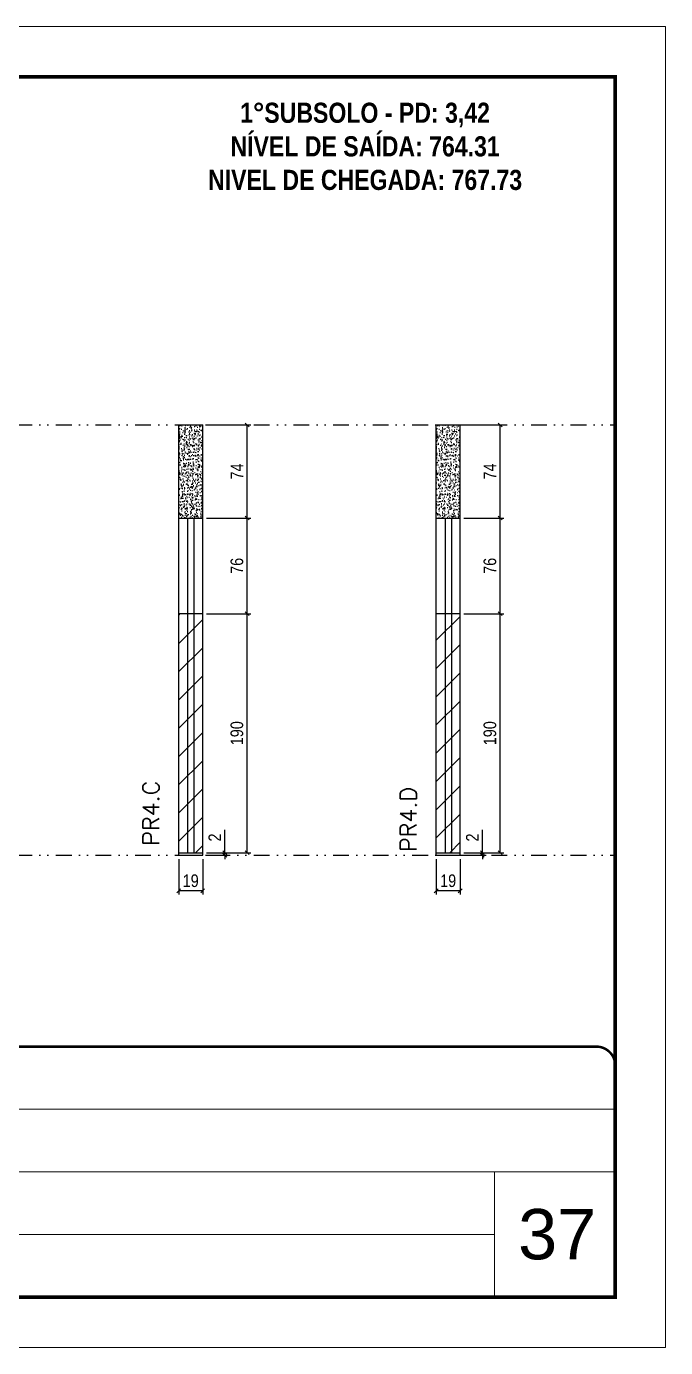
# Model space of a CAD drawing. Extents: x 2102 to 8383, y -13264 to 2718.
# Drawn here: x 3080 to 3587, y -8670 to -7620 of the extents above; entities that cross this region are included whole.
import ezdxf

# ---------------------------------------------------------------- set-up
doc = ezdxf.new("R2010")
doc.units = 0
for name, pattern in [('CONTINUO', [0]), ('DASHED', [0.75, 0.5, -0.25]), ('DIVIDE2', [0.625, 0.25, -0.125, 0, -0.125, 0, -0.125])]:
    doc.linetypes.add(name, pattern=pattern)
for name, color, linetype, lineweight in [('CARIMBO', 255, 'Continuous', 9), ('Folhas', 255, 'Continuous', 9), ('Hachura', 251, 'Continuous', 9), ('SARRAFO DE PRESSAO', 251, 'DASHED', 9), ('Texto Seção', 7, 'Continuous', 15)]:
    doc.layers.add(name, color=color, linetype=linetype, lineweight=lineweight)
for name, color, linetype in [('COTA', 241, 'Continuous'), ('NOMENCLATURA', 7, 'Continuous'), ('Nível', 160, 'Continuous'), ('Painéis', 200, 'Continuous'), ('SARR_2.2x7', 40, 'Continuous')]:
    doc.layers.add(name, color=color, linetype=linetype)
doc.styles.add('ARIAL', font='arial.ttf')
doc.styles.add('COTA TECNICA', font='techl___.ttf', dxfattribs={"height": 10})
doc.styles.add('REGUA-120', font='ROMANS.shx', dxfattribs={"height": 15})
doc.styles.add('ROMANC', font='techb___.ttf', dxfattribs={"height": 2.5})
doc.dimstyles.new('PAINEL', dxfattribs={"dimtxt": 10, "dimasz": 3, "dimexe": 3, "dimexo": 3, "dimgap": 3, "dimtad": 1, "dimdec": 1, "dimzin": 12, "dimdsep": 46, "dimtxsty": 'COTA TECNICA', "dimblk1": 'OBLIQUE', "dimblk2": 'OBLIQUE', "dimsah": 1, "dimcen": 0.9, "dimclrd": 4, "dimclre": 4, "dimclrt": 240, "dimadec": 1, "dimazin": 3, "dimtfac": 1, "dimtdec": 1, "dimtmove": 0, "dimatfit": 3, "dimfxl": 1, "dimtolj": 1, "dimtzin": 12, "dimarcsym": 0})
pattern_1 = [(45, (-128503.716, -32522.603), (-11.2253202, 11.2253202), [])]

# ---------------------------------------------------------------- blocks, each defined once
blk = doc.blocks.new('9999999999')
at = {"color": 30, "linetype": 'CONTINUO'}
for p, q in [((98564.6, 34379.6), (99584, 34379.6)), ((98564.6, 34329.8), (99488, 34329.8)), ((99584, 34329.8), (99488, 34329.8)), ((99488, 34329.8), (99488, 34230.2)), ((98564.6, 34280), (99488, 34280))]:
    blk.add_line(p, q, dxfattribs=at)
at = {"color": 30, "linetype": 'CONTINUO', "const_width": 2}
blk.add_lwpolyline([(99584, 34230.2), (99584, 34414.4, 0.414214), (99569, 34429.4), (98229, 34429.4, 0.414214), (98214, 34414.4), (98214, 34245.2, 0.414214), (98229, 34230.2), (99584, 34230.2)], format="xyb", dxfattribs=at)
at = {"layer": 'Folhas'}
blk.add_lwpolyline([(98139, 34190.2), (99624, 34190.2), (99624, 35240.2), (98139, 35240.2)], close=True, dxfattribs=at)
at = {"layer": 'Folhas', "color": 30, "const_width": 3}
blk.add_lwpolyline([(98214, 34230.2), (99584, 34230.2), (99584, 35200.2), (98214, 35200.2)], close=True, dxfattribs=at)
blk = doc.blocks.new('_Oblique')
at = {"color": 0, "linetype": 'ByBlock', "lineweight": -2}
blk.add_line((-0.5, -0.5), (0.5, 0.5), dxfattribs=at)
blk = doc.blocks.new('*D1367')
at = {"layer": 'COTA', "color": 4, "linetype": 'ByBlock', "lineweight": -2, "transparency": 16777216}
for p, q in [((3222.6, -8010.3), (3257.9, -8010.3)), ((3254.9, -8086.3), (3254.9, -8010.3)), ((3222.6, -8086.3), (3257.9, -8086.3))]:
    blk.add_line(p, q, dxfattribs=at)
at = {"layer": 'Defpoints', "color": 0, "linetype": 'ByBlock', "transparency": 16777216}
for p in [(3219.6, -8010.3), (3254.9, -8010.3), (3219.6, -8086.3)]:
    blk.add_point(p, dxfattribs=at)
at = {"layer": 'COTA', "color": 4, "linetype": 'ByBlock', "lineweight": -2, "transparency": 16777216, "xscale": 3, "yscale": 3, "zscale": 3}
for p, rotation in [((3254.9, -8010.3), 90), ((3254.9, -8086.3), 270)]:
    blk.add_blockref('_Oblique', p, dxfattribs=dict(at, rotation=rotation))
at = {"layer": 'COTA', "color": 240, "linetype": 'ByBlock', "transparency": 16777216, "insert": (3246.8, -8048.3), "char_height": 10, "attachment_point": 5, "rotation": 90, "style": 'COTA TECNICA'}
blk.add_mtext('\\A1;76', dxfattribs=at)
blk = doc.blocks.new('*D1368')
at = {"layer": 'COTA', "color": 4, "linetype": 'ByBlock', "lineweight": -2, "transparency": 16777216}
for p, q in [((3222.6, -7936.3), (3257.9, -7936.3)), ((3254.9, -8010.3), (3254.9, -7936.3)), ((3222.6, -8010.3), (3257.9, -8010.3))]:
    blk.add_line(p, q, dxfattribs=at)
at = {"layer": 'Defpoints', "color": 0, "linetype": 'ByBlock', "transparency": 16777216}
for p in [(3219.6, -7936.3), (3254.9, -7936.3), (3219.6, -8010.3)]:
    blk.add_point(p, dxfattribs=at)
at = {"layer": 'COTA', "color": 4, "linetype": 'ByBlock', "lineweight": -2, "transparency": 16777216, "xscale": 3, "yscale": 3, "zscale": 3}
for p, rotation in [((3254.9, -7936.3), 90), ((3254.9, -8010.3), 270)]:
    blk.add_blockref('_Oblique', p, dxfattribs=dict(at, rotation=rotation))
at = {"layer": 'COTA', "color": 240, "linetype": 'ByBlock', "transparency": 16777216, "insert": (3246.9, -7973.3), "char_height": 10, "attachment_point": 5, "rotation": 90, "style": 'COTA TECNICA'}
blk.add_mtext('\\A1;74', dxfattribs=at)
blk = doc.blocks.new('*D1369')
at = {"layer": 'COTA', "color": 4, "linetype": 'ByBlock', "lineweight": -2, "transparency": 16777216}
for p, q in [((3200.6, -8281.3), (3200.6, -8309.6)), ((3219.6, -8281.3), (3219.6, -8309.6)), ((3219.6, -8306.6), (3200.6, -8306.6))]:
    blk.add_line(p, q, dxfattribs=at)
at = {"layer": 'Defpoints', "color": 0, "linetype": 'ByBlock', "transparency": 16777216}
for p in [(3200.6, -8278.3), (3219.6, -8278.3), (3200.6, -8306.6)]:
    blk.add_point(p, dxfattribs=at)
at = {"layer": 'COTA', "color": 4, "linetype": 'ByBlock', "lineweight": -2, "transparency": 16777216, "xscale": 3, "yscale": 3, "zscale": 3, "rotation": 180}
blk.add_blockref('_Oblique', (3200.6, -8306.6), dxfattribs=at)
at = {"layer": 'COTA', "color": 4, "linetype": 'ByBlock', "lineweight": -2, "transparency": 16777216, "xscale": 3, "yscale": 3, "zscale": 3}
blk.add_blockref('_Oblique', (3219.6, -8306.6), dxfattribs=at)
at = {"layer": 'COTA', "color": 240, "linetype": 'ByBlock', "transparency": 16777216, "insert": (3210.1, -8298.6), "char_height": 10, "attachment_point": 5, "style": 'COTA TECNICA'}
blk.add_mtext('\\A1;19', dxfattribs=at)
blk = doc.blocks.new('*D1372')
at = {"layer": 'COTA', "color": 4, "linetype": 'ByBlock', "lineweight": -2, "transparency": 16777216}
for p, q in [((3237.2, -8276.3), (3237.2, -8258.2)), ((3222.6, -8276.3), (3240.2, -8276.3)), ((3222.6, -8278.3), (3240.2, -8278.3)), ((3237.2, -8278.3), (3237.2, -8276.3)), ((3237.2, -8278.3), (3237.2, -8281.3))]:
    blk.add_line(p, q, dxfattribs=at)
at = {"layer": 'Defpoints', "color": 0, "linetype": 'ByBlock', "transparency": 16777216}
for p in [(3219.6, -8276.3), (3219.6, -8278.3), (3237.2, -8276.3)]:
    blk.add_point(p, dxfattribs=at)
at = {"layer": 'COTA', "color": 4, "linetype": 'ByBlock', "lineweight": -2, "transparency": 16777216, "xscale": 3, "yscale": 3, "zscale": 3}
for p, rotation in [((3237.2, -8276.3), 270), ((3237.2, -8278.3), 90)]:
    blk.add_blockref('_Oblique', p, dxfattribs=dict(at, rotation=rotation))
at = {"layer": 'COTA', "color": 240, "linetype": 'ByBlock', "transparency": 16777216, "insert": (3229.2, -8264.2), "char_height": 10, "attachment_point": 5, "rotation": 90, "style": 'COTA TECNICA'}
blk.add_mtext('\\A1;2', dxfattribs=at)
blk = doc.blocks.new('*D1373')
at = {"layer": 'COTA', "color": 4, "linetype": 'ByBlock', "lineweight": -2, "transparency": 16777216}
for p, q in [((3222.6, -8086.3), (3257.9, -8086.3)), ((3254.9, -8276.3), (3254.9, -8086.3)), ((3222.6, -8276.3), (3257.9, -8276.3))]:
    blk.add_line(p, q, dxfattribs=at)
at = {"layer": 'Defpoints', "color": 0, "linetype": 'ByBlock', "transparency": 16777216}
for p in [(3219.6, -8086.3), (3254.9, -8086.3), (3219.6, -8276.3)]:
    blk.add_point(p, dxfattribs=at)
at = {"layer": 'COTA', "color": 4, "linetype": 'ByBlock', "lineweight": -2, "transparency": 16777216, "xscale": 3, "yscale": 3, "zscale": 3}
for p, rotation in [((3254.9, -8086.3), 90), ((3254.9, -8276.3), 270)]:
    blk.add_blockref('_Oblique', p, dxfattribs=dict(at, rotation=rotation))
at = {"layer": 'COTA', "color": 240, "linetype": 'ByBlock', "transparency": 16777216, "insert": (3246.8, -8181.3), "char_height": 10, "attachment_point": 5, "rotation": 90, "style": 'COTA TECNICA'}
blk.add_mtext('\\A1;190', dxfattribs=at)
blk = doc.blocks.new('*D1374')
at = {"layer": 'COTA', "color": 4, "linetype": 'ByBlock', "lineweight": -2, "transparency": 16777216}
for p, q in [((3427.1, -8010.3), (3458.9, -8010.3)), ((3455.9, -8086.3), (3455.9, -8010.3)), ((3427.1, -8086.3), (3458.9, -8086.3))]:
    blk.add_line(p, q, dxfattribs=at)
at = {"layer": 'Defpoints', "color": 0, "linetype": 'ByBlock', "transparency": 16777216}
for p in [(3424.1, -8010.3), (3455.9, -8010.3), (3424.1, -8086.3)]:
    blk.add_point(p, dxfattribs=at)
at = {"layer": 'COTA', "color": 4, "linetype": 'ByBlock', "lineweight": -2, "transparency": 16777216, "xscale": 3, "yscale": 3, "zscale": 3}
for p, rotation in [((3455.9, -8010.3), 90), ((3455.9, -8086.3), 270)]:
    blk.add_blockref('_Oblique', p, dxfattribs=dict(at, rotation=rotation))
at = {"layer": 'COTA', "color": 240, "linetype": 'ByBlock', "transparency": 16777216, "insert": (3447.8, -8048.3), "char_height": 10, "attachment_point": 5, "rotation": 90, "style": 'COTA TECNICA'}
blk.add_mtext('\\A1;76', dxfattribs=at)
blk = doc.blocks.new('*D1375')
at = {"layer": 'COTA', "color": 4, "linetype": 'ByBlock', "lineweight": -2, "transparency": 16777216}
for p, q in [((3427.1, -7936.3), (3458.9, -7936.3)), ((3455.9, -8010.3), (3455.9, -7936.3)), ((3427.1, -8010.3), (3458.9, -8010.3))]:
    blk.add_line(p, q, dxfattribs=at)
at = {"layer": 'Defpoints', "color": 0, "linetype": 'ByBlock', "transparency": 16777216}
for p in [(3424.1, -7936.3), (3455.9, -7936.3), (3424.1, -8010.3)]:
    blk.add_point(p, dxfattribs=at)
at = {"layer": 'COTA', "color": 4, "linetype": 'ByBlock', "lineweight": -2, "transparency": 16777216, "xscale": 3, "yscale": 3, "zscale": 3}
for p, rotation in [((3455.9, -7936.3), 90), ((3455.9, -8010.3), 270)]:
    blk.add_blockref('_Oblique', p, dxfattribs=dict(at, rotation=rotation))
at = {"layer": 'COTA', "color": 240, "linetype": 'ByBlock', "transparency": 16777216, "insert": (3447.8, -7973.3), "char_height": 10, "attachment_point": 5, "rotation": 90, "style": 'COTA TECNICA'}
blk.add_mtext('\\A1;74', dxfattribs=at)
blk = doc.blocks.new('*D1376')
at = {"layer": 'COTA', "color": 4, "linetype": 'ByBlock', "lineweight": -2, "transparency": 16777216}
for p, q in [((3405.1, -8281.3), (3405.1, -8309.6)), ((3424.1, -8281.3), (3424.1, -8309.6)), ((3424.1, -8306.6), (3405.1, -8306.6))]:
    blk.add_line(p, q, dxfattribs=at)
at = {"layer": 'Defpoints', "color": 0, "linetype": 'ByBlock', "transparency": 16777216}
for p in [(3405.1, -8278.3), (3424.1, -8278.3), (3405.1, -8306.6)]:
    blk.add_point(p, dxfattribs=at)
at = {"layer": 'COTA', "color": 4, "linetype": 'ByBlock', "lineweight": -2, "transparency": 16777216, "xscale": 3, "yscale": 3, "zscale": 3, "rotation": 180}
blk.add_blockref('_Oblique', (3405.1, -8306.6), dxfattribs=at)
at = {"layer": 'COTA', "color": 4, "linetype": 'ByBlock', "lineweight": -2, "transparency": 16777216, "xscale": 3, "yscale": 3, "zscale": 3}
blk.add_blockref('_Oblique', (3424.1, -8306.6), dxfattribs=at)
at = {"layer": 'COTA', "color": 240, "linetype": 'ByBlock', "transparency": 16777216, "insert": (3414.6, -8298.6), "char_height": 10, "attachment_point": 5, "style": 'COTA TECNICA'}
blk.add_mtext('\\A1;19', dxfattribs=at)
blk = doc.blocks.new('*D1377')
at = {"layer": 'COTA', "color": 4, "linetype": 'ByBlock', "lineweight": -2, "transparency": 16777216}
for p, q in [((3441.8, -8276.3), (3441.8, -8258.2)), ((3427.1, -8276.3), (3444.8, -8276.3)), ((3427.1, -8278.3), (3444.8, -8278.3)), ((3441.8, -8278.3), (3441.8, -8276.3)), ((3441.8, -8278.3), (3441.8, -8281.3))]:
    blk.add_line(p, q, dxfattribs=at)
at = {"layer": 'Defpoints', "color": 0, "linetype": 'ByBlock', "transparency": 16777216}
for p in [(3424.1, -8276.3), (3424.1, -8278.3), (3441.8, -8276.3)]:
    blk.add_point(p, dxfattribs=at)
at = {"layer": 'COTA', "color": 4, "linetype": 'ByBlock', "lineweight": -2, "transparency": 16777216, "xscale": 3, "yscale": 3, "zscale": 3}
for p, rotation in [((3441.8, -8276.3), 270), ((3441.8, -8278.3), 90)]:
    blk.add_blockref('_Oblique', p, dxfattribs=dict(at, rotation=rotation))
at = {"layer": 'COTA', "color": 240, "linetype": 'ByBlock', "transparency": 16777216, "insert": (3433.8, -8264.2), "char_height": 10, "attachment_point": 5, "rotation": 90, "style": 'COTA TECNICA'}
blk.add_mtext('\\A1;2', dxfattribs=at)
blk = doc.blocks.new('*D1394')
at = {"layer": 'COTA', "color": 4, "linetype": 'ByBlock', "lineweight": -2, "transparency": 16777216}
for p, q in [((3427.1, -8086.3), (3458.9, -8086.3)), ((3455.9, -8276.3), (3455.9, -8086.3)), ((3427.1, -8276.3), (3458.9, -8276.3))]:
    blk.add_line(p, q, dxfattribs=at)
at = {"layer": 'Defpoints', "color": 0, "linetype": 'ByBlock', "transparency": 16777216}
for p in [(3424.1, -8086.3), (3455.9, -8086.3), (3424.1, -8276.3)]:
    blk.add_point(p, dxfattribs=at)
at = {"layer": 'COTA', "color": 4, "linetype": 'ByBlock', "lineweight": -2, "transparency": 16777216, "xscale": 3, "yscale": 3, "zscale": 3}
for p, rotation in [((3455.9, -8086.3), 90), ((3455.9, -8276.3), 270)]:
    blk.add_blockref('_Oblique', p, dxfattribs=dict(at, rotation=rotation))
at = {"layer": 'COTA', "color": 240, "linetype": 'ByBlock', "transparency": 16777216, "insert": (3447.8, -8181.3), "char_height": 10, "attachment_point": 5, "rotation": 90, "style": 'COTA TECNICA'}
blk.add_mtext('\\A1;190', dxfattribs=at)

msp = doc.modelspace()

# ---------------------------------------------------------------- hatches: boundary and pattern name
at = {"layer": 'COTA', "linetype": 'ByBlock'}
h = msp.add_hatch(dxfattribs=at)
h.set_pattern_fill('AR-CONC', color=256, scale=0.03)
h.set_pattern_definition([(50, (-129415.5383, -38462.623), (5.46554007, -0.47817257), [0.5715, -6.2865]), (355, (-129415.538, -38462.623), (-1.05730264, 5.73170536), [0.4572, -5.02921753]), (100.4514447, (-129415.083, -38462.6626), (4.40823741, 5.25353256), [0.48570026, -5.34270734]), (46.1842, (-129415.538, -38461.099), (8.13237123, -1.26126984), [0.85725, -9.42975]), (96.6355576, (-129414.8606, -38461.204), (7.122124, 7.42278374), [0.7285507, -8.01406824]), (351.184151, (-129415.538, -38461.099), (7.122124, 7.42278374), [0.685799, -7.54379196]), (21, (-129414.7763, -38461.48), (4.54843174, -3.06795595), [0.5715, -6.2865]), (326, (-129414.776, -38461.48), (1.85406085, 5.52563898), [0.4572, -5.0292]), (71.451445, (-129414.397, -38461.7354), (6.40249258, 2.45768307), [0.48570026, -5.34269813]), (37.5, (-129415.5383, -38462.6228), (0.092658098, 2.536651166), [0, -4.96824, 0, -5.1054, 0, -5.04825]), (7.5, (-129415.5383, -38462.6228), (2.004589875, 3.005417245), [0, -2.91084, 0, -4.85394, 0, -1.92405]), (327.5, (-129417.2375, -38462.6228), (4.067717855, -0.17186232), [0, -1.905, 0, -5.9436, 0, -7.8867]), (317.5, (-129417.9995, -38462.6228), (4.44387544, 0.76279473), [0, -2.4765, 0, -3.94716, 0, -5.6007])])
h.paths.add_polyline_path([(3200.6, -8010.29), (3219.6, -8010.29), (3219.6, -7936.29), (3200.6, -7936.29)])
h = msp.add_hatch(dxfattribs=at)
h.set_pattern_fill('AR-CONC', color=256, scale=0.03)
h.set_pattern_definition([(50, (-129210.9955, -38462.623), (5.46554007, -0.47817257), [0.5715, -6.2865]), (355, (-129210.9955, -38462.623), (-1.05730264, 5.73170536), [0.4572, -5.02921753]), (100.4514447, (-129210.54, -38462.6626), (4.40823741, 5.25353256), [0.48570026, -5.34270734]), (46.1842, (-129210.9955, -38461.099), (8.13237123, -1.26126984), [0.85725, -9.42975]), (96.6355576, (-129210.318, -38461.204), (7.122124, 7.42278374), [0.7285507, -8.01406824]), (351.184151, (-129210.9955, -38461.099), (7.122124, 7.42278374), [0.685799, -7.54379196]), (21, (-129210.2335, -38461.48), (4.54843174, -3.06795595), [0.5715, -6.2865]), (326, (-129210.2335, -38461.48), (1.85406085, 5.52563898), [0.4572, -5.0292]), (71.451445, (-129209.8545, -38461.7354), (6.40249258, 2.45768307), [0.48570026, -5.34269813]), (37.5, (-129210.9955, -38462.6228), (0.092658098, 2.536651166), [0, -4.96824, 0, -5.1054, 0, -5.04825]), (7.5, (-129210.9955, -38462.6228), (2.004589875, 3.005417245), [0, -2.91084, 0, -4.85394, 0, -1.92405]), (327.5, (-129212.6948, -38462.6228), (4.067717855, -0.17186232), [0, -1.905, 0, -5.9436, 0, -7.8867]), (317.5, (-129213.4568, -38462.6228), (4.44387544, 0.76279473), [0, -2.4765, 0, -3.94716, 0, -5.6007])])
h.paths.add_polyline_path([(3405.14, -8010.29), (3424.14, -8010.29), (3424.14, -7936.29), (3405.14, -7936.29)])
at = {"layer": 'Hachura', "linetype": 'ByBlock'}
h = msp.add_hatch(dxfattribs=at)
h.set_pattern_fill('ANSI31', color=256, scale=5)
h.set_pattern_definition(pattern_1)
h.paths.add_polyline_path([(3219.6, -8086.29), (3200.6, -8086.29), (3200.6, -8276.29), (3219.6, -8276.29)])
h = msp.add_hatch(dxfattribs=at)
h.set_pattern_fill('ANSI31', color=256, scale=5)
h.set_pattern_definition(pattern_1)
h.paths.add_polyline_path([(3405.14, -8276.29), (3424.14, -8276.29), (3424.14, -8086.29), (3405.14, -8086.29)])

# ---------------------------------------------------------------- linework, layer by layer
at = {"layer": 'COTA', "linetype": 'ByBlock'}
for p, q in [((3200.6, -8010.29), (3200.6, -7936.29)), ((3200.6, -7936.29), (3219.6, -7936.29)), ((3219.6, -8010.29), (3219.6, -7936.29)), ((3405.14, -8010.29), (3405.14, -7936.29)), ((3405.14, -7936.29), (3424.14, -7936.29)), ((3424.14, -8010.29), (3424.14, -7936.29))]:
    msp.add_line(p, q, dxfattribs=at)
at = {"layer": 'Nível', "color": 4, "linetype": 'DIVIDE2', "ltscale": 50}
for p, q in [((2536.94, -7936.29), (3547.28, -7936.29)), ((2536.94, -8278.29), (3547.28, -8278.29))]:
    msp.add_line(p, q, dxfattribs=at)
at = {"layer": 'Painéis', "linetype": 'ByBlock'}
for p, q in [((3200.6, -8278.29), (3200.6, -8010.29)), ((3200.6, -8010.29), (3219.6, -8010.29)), ((3219.6, -8278.29), (3219.6, -8010.29)), ((3405.14, -8278.29), (3405.14, -8010.29)), ((3405.14, -8010.29), (3424.14, -8010.29)), ((3424.14, -8278.29), (3424.14, -8010.29)), ((3200.6, -8086.29), (3219.6, -8086.29)), ((3405.14, -8086.29), (3424.14, -8086.29)), ((3200.6, -8276.29), (3219.6, -8276.29)), ((3200.6, -8278.29), (3219.6, -8278.29)), ((3200.6, -8278.29), (3219.6, -8278.29)), ((3405.14, -8276.29), (3424.14, -8276.29)), ((3405.14, -8278.29), (3424.14, -8278.29)), ((3405.14, -8278.29), (3424.14, -8278.29))]:
    msp.add_line(p, q, dxfattribs=at)
at = {"layer": 'SARR_2.2x7'}
for p, q in [((3207.6, -8010.29), (3207.6, -8276.29)), ((3212.6, -8010.29), (3212.6, -8276.29)), ((3412.14, -8010.29), (3412.14, -8276.29)), ((3417.14, -8010.29), (3417.14, -8276.29))]:
    msp.add_line(p, q, dxfattribs=at)

# ---------------------------------------------------------------- block references
at = {"layer": 'SARRAFO DE PRESSAO', "color": 6, "linetype": 'ByBlock'}
msp.add_blockref('9999999999', (-96036.69, -42859.78), dxfattribs=at)

# ---------------------------------------------------------------- texts
at = {"layer": 'CARIMBO', "style": 'ARIAL'}
msp.add_text('37', height=40, dxfattribs=at).set_placement((3470.14, -8599.43))
at = {"layer": 'NOMENCLATURA', "color": 2, "insert": (3348.61, -7653.51), "char_height": 16, "attachment_point": 2, "style": 'ROMANC'}
msp.add_mtext_dynamic_manual_height_columns('\\P1°SUBSOLO - PD: 3,42\\PNÍVEL DE SAÍDA: 764.31\\PNIVEL DE CHEGADA: 767.73', width=300.2766, gutter_width=1, heights=[0], dxfattribs=at)
at = {"layer": 'Texto Seção', "style": 'REGUA-120'}
for s, p in [('PR4.C', (3184.95, -8270.82)), ('PR4.D', (3389.49, -8275.76))]:
    msp.add_text(s, height=13, rotation=90, dxfattribs=at).set_placement(p)

# ---------------------------------------------------------------- dimensions: what is measured, and where the dimension line sits
at = {"layer": 'COTA', "linetype": 'ByBlock'}
for base, p1, p2, picture, middle in [((3254.95, -7936.29), (3219.6, -8010.29), (3219.6, -7936.29), '*D1368', (3246.88, -7973.29)), ((3455.92, -7936.29), (3424.14, -8010.29), (3424.14, -7936.29), '*D1375', (3447.85, -7973.29)), ((3254.95, -8010.29), (3219.6, -8086.29), (3219.6, -8010.29), '*D1367', (3246.85, -8048.29)), ((3455.92, -8010.29), (3424.14, -8086.29), (3424.14, -8010.29), '*D1374', (3447.82, -8048.29))]:
    dim = msp.add_linear_dim(base=base, p1=p1, p2=p2, angle=90, dimstyle='PAINEL', override={"dimtmove": 1}, dxfattribs=at)
    dim.commit()
    dim.dimension.update_dxf_attribs({"geometry": picture, "text_midpoint": middle})
for base, p1, p2, picture, middle in [((3254.95, -8086.29), (3219.6, -8276.29), (3219.6, -8086.29), '*D1373', (3246.82, -8181.29)), ((3455.92, -8086.29), (3424.14, -8276.29), (3424.14, -8086.29), '*D1394', (3447.79, -8181.29)), ((3237.22, -8276.29), (3219.6, -8278.29), (3219.6, -8276.29), '*D1372', (3229.22, -8264.23)), ((3441.76, -8276.29), (3424.14, -8278.29), (3424.14, -8276.29), '*D1377', (3433.76, -8264.23))]:
    dim = msp.add_linear_dim(base=base, p1=p1, p2=p2, angle=90, dimstyle='PAINEL', dxfattribs=at)
    dim.commit()
    dim.dimension.update_dxf_attribs({"geometry": picture, "text_midpoint": middle})
for base, p1, p2, picture, middle in [((3200.6, -8306.64), (3219.6, -8278.29), (3200.6, -8278.29), '*D1369', (3210.1, -8298.56)), ((3405.14, -8306.64), (3424.14, -8278.29), (3405.14, -8278.29), '*D1376', (3414.64, -8298.56))]:
    dim = msp.add_linear_dim(base=base, p1=p1, p2=p2, dimstyle='PAINEL', dxfattribs=at)
    dim.commit()
    dim.dimension.update_dxf_attribs({"geometry": picture, "text_midpoint": middle})

doc.saveas('drawing.dxf')
